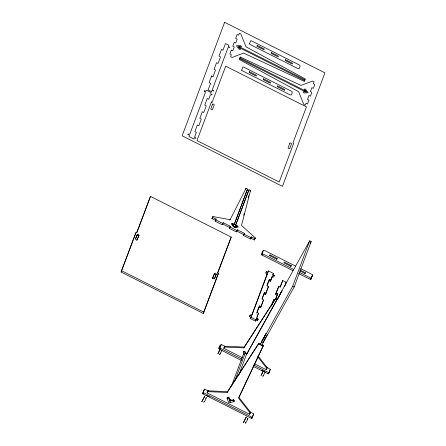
<?xml version="1.0" encoding="UTF-8"?>
<svg xmlns="http://www.w3.org/2000/svg" width="446" height="446" viewBox="0 0 446 446"><rect width="100%" height="100%" fill="white"/><g stroke="black" fill="none" stroke-linecap="round" stroke-linejoin="round"><path stroke-width="0.67" d="M208.689 391.042L204.491 389.09L202.545 393.69L251.745 418.487L253.69 413.888L249.593 411.664M204.374 389.191L203.22 392.279L203.61 392.798L251.957 417.172L252.547 417.144M225.364 346.458L221.171 344.507L219.22 349.101L241.292 360.39M221.054 344.607L219.895 347.696L220.162 348.142L241.983 359.153M295.687 266.156L264.077 250.223C262.811 249.821 260.815 254.426 262.031 255.095L293.022 270.716M263.486 250.245L262.326 253.334L262.594 253.78L293.708 269.479M253.066 366.328L268.42 373.904L270.365 369.305L266.273 367.08M298.597 273.526L310.633 279.553L311.966 275.99M310.968 279.441L312.657 274.753L300.649 268.654M243.767 215.279L244.285 213.266M248.238 197.834L248.756 195.822M245.35 189.561L246.036 188.323L247.519 189.065L234.323 224.338L233.977 224.957L232.277 224.098L233.626 225.899L235.109 226.64L237.16 226.562L235.46 225.704L248.651 190.431L248.996 189.812L250.479 190.559L241.531 225.442L255.341 237.908L254.343 239.965L250.808 238.181L251.499 236.943L255.034 238.721M203.766 402.298C203.839 403.245 206.966 397.074 206.292 397.308M262.884 342.712L267.36 334.528M245.289 423.226C245.361 424.179 248.489 418.002 247.814 418.237M121.078 272.027L135.512 233.436L136.203 232.199L136.944 232.567L150.48 196.385L231.218 237.082L217.681 273.27L218.423 273.638L203.292 313.471L121.078 272.027L136.203 232.199M136.738 232.517L150.48 196.385M135.433 238.866L137.34 234.384A0.925 0.479 29.1 0 1 138.332 234.345A0.925 0.479 29.1 0 1 138.985 235.215L137.284 239.758A0.925 0.479 29.1 0 1 136.292 239.797A0.925 0.479 29.1 0 1 135.64 238.928L137.34 234.384M136.838 240.344L138.985 235.215M251.499 236.943L250.501 239L243.432 235.432L244.425 233.375L237.356 229.813L236.363 231.87L229.289 228.307L230.287 226.25L223.217 222.688L222.22 224.739L215.15 221.177L215.457 220.357L211.922 218.579L212.915 216.522L230.186 219.722M211.922 218.579L212.915 216.522M215.15 221.177L216.143 219.12L212.608 217.341M222.22 224.739L223.217 222.688M229.289 228.307L230.287 226.25M212.48 278.477L213.69 275.232M212.926 277.886L214.621 273.342A0.925 0.479 29.1 0 1 215.613 273.303A0.925 0.479 29.1 0 1 216.265 274.173L214.571 278.711A0.925 0.479 29.1 0 1 213.578 278.756A0.925 0.479 29.1 0 1 212.926 277.886L212.463 278.711M233.977 224.957L247.519 189.065M214.364 278.655L216.265 274.173M217.475 273.214L231.218 237.082M235.46 225.704L248.996 189.812M203.292 313.471L217.732 274.881M236.363 231.87L237.356 229.813M243.432 235.432L244.425 233.375M250.501 239L250.808 238.181M254.343 239.965L255.341 237.908M207.095 392.887L208.092 390.83L227.538 391.644L258.953 343.141L260.436 343.888L260.13 344.702L292.688 286.204L309.675 240.807L311.152 241.548L294.17 286.951L261.607 345.449L261.913 344.635L263.396 345.382L263.09 346.196L238.577 398.178L250.212 413.029L249.52 414.267L207.095 392.887L208.092 390.83M242.63 357.803L223.775 348.298L224.773 346.247L244.218 347.055L275.634 298.558L277.3 299.394M223.775 348.298L224.773 346.247M270.047 254.906L269.741 255.72L276.81 259.288L277.117 258.468L270.047 254.906L269.59 255.731M250.262 315.032L250.161 315.305L251.644 316.047L251.148 317.368L257.364 320.518L258.056 319.28L256.573 318.533L255.391 321.092L250.462 318.606L250.953 317.29L249.476 316.543L250.262 315.032L252.051 314.96L267.606 273.37L266.535 271.536L268.013 272.283L268.509 270.967L273.443 273.454L272.946 274.769L274.429 275.517L274.323 275.79L272.539 275.857L271.848 277.1L273.638 277.027L274.429 275.517M251.845 314.898L266.92 274.613L265.844 272.774M256.617 313.114L258.647 307.69M262.031 298.653L263.608 294.432M266.987 285.395L268.564 281.175M259.561 305.85L258.875 307.088L260.353 307.835L261.044 306.597L259.561 305.85L257.08 312.479L258.563 313.226L256.985 317.446L258.056 319.28M264.523 292.593L263.831 293.83L265.314 294.577L266 293.34L264.523 292.593L262.042 299.221L263.519 299.968L261.044 306.597M269.479 279.335L268.793 280.573L270.27 281.32L270.962 280.082L269.479 279.335L267.003 285.964L268.481 286.711L266 293.34M207.786 391.644L227.231 392.458L227.538 391.644M224.466 347.06L243.912 347.874L244.218 347.055M231.496 386.007L243.405 354.163L243.254 351.671L244.787 351.325L245.35 352.73L247.051 353.583L309.675 240.807M255.391 321.092L256.573 318.533M256.745 317.48L257.872 314.463M260.353 307.835L263.519 299.968M265.314 294.577L267.567 288.551M270.27 281.32L271.625 277.702M270.962 280.082L272.539 275.857M234.975 380.46L244.938 353.817L244.787 351.325M257.364 320.518L258.156 319.007M245.35 352.73L245.501 352.318L246.409 354.603L276.96 299.712M234.111 401.177L233.553 399.772L231.056 400.341L229.578 399.594L229.729 399.187M238.694 375.242L246.56 354.191M247.051 353.583L247.201 353.176M230.465 399.276L229.785 401.088L233.364 400.274L233.704 399.365M231.056 400.341L231.212 399.934M230.348 402.487L228.48 397.81L226.947 398.161L228.809 402.838L233.927 401.679L234.418 400.357M271.09 306.302L273.811 299.64L274.797 300.136M275.277 299.818L277.077 294.996L275.6 294.248L278.767 286.382L280.25 287.129L282.731 280.501L286.181 282.24L285.691 283.556M271.781 305.064L273.811 299.64M275.6 294.248L278.767 286.382M227.231 392.458L258.953 343.141M243.912 347.874L275.634 298.558M280.01 287.163L282.731 280.501M275.74 299.182L277.769 293.758L276.291 293.011M291.26 265.599L290.954 266.413L283.885 262.85L284.191 262.031L291.26 265.599L290.798 266.424M284.554 286.594L285.284 284.648M249.52 414.267L250.518 412.215L238.883 397.364L263.396 345.382M254.415 363.746L266.201 369.684L267.193 367.632L258.056 355.958M250.212 413.029L250.518 412.215M266.201 369.684L267.193 367.632M300.097 270.053L305.398 272.723L305.097 273.543L299.79 270.867M251.862 418.387L253.702 414.061M268.537 373.798L269.462 371.328M263.185 375.426L262.867 376.391L265.192 372.22M220.296 353.042L219.705 354.631L222.024 350.461M203.967 401.807L204.246 401.183M262.939 342.573L263.435 341.569M245.49 422.736L245.763 422.111M220.218 349.547L217.893 353.723L219.583 349.932M263.38 371.306L261.061 375.482L263.112 371.011M229.807 220.346L246.036 188.323M221.389 350.84L221.757 350.166M215.457 220.357L216.143 219.12M250.016 191.384L250.479 190.559M234.323 224.338L232.622 223.479L231.931 224.717L233.28 226.518L234.763 227.259L235.109 226.64M233.28 226.518L233.626 225.899M235.806 225.085L237.506 225.944L236.815 227.181L235.449 227.237M214.621 273.342L213.935 274.585A0.925 0.479 29.1 0 1 214.927 274.546A0.925 0.479 29.1 0 1 215.58 275.411M217.96 274.468L218.423 273.638M261.64 254.571L262.326 253.334M262.031 255.095L262.722 253.852M219.209 348.934L219.895 347.696M219.599 349.452L220.291 348.214M265.744 273.047L266.535 271.536M267.817 272.205L268.509 270.967M266.92 274.613L267.606 273.37M276.659 259.293L277.117 258.468M202.529 393.517L203.22 392.279M202.919 394.041L203.61 392.798M249.476 316.543L250.161 315.305M272.751 274.691L273.443 273.454M250.953 317.29L251.644 316.047M250.462 318.606L251.148 317.368M267.79 287.949L268.481 286.711M258.1 314.051L258.563 313.226M277.077 294.996L277.769 293.758M285.724 283.065L286.181 282.24M310.148 243.36L311.152 241.548M264.712 339.278L265.353 338.129M304.941 273.549L305.398 272.723M310.371 279.464L311.063 278.226L311.659 278.198M312.122 276.353L312.813 275.115M267.94 373.826L268.631 372.583L269.228 372.561M270.382 369.472L269.618 370.448M251.265 418.409L251.957 417.172M205.701 398.3L206.03 397.732M247.223 419.229L247.552 418.66M220.363 345.845L220.96 345.823M203.683 390.428L204.017 390.317M219.354 345.929C220.38 344.652 218.261 349.965 218.546 348.142M243.154 351.944L244.687 351.599M243.405 354.163L244.938 353.817M232.622 223.479L231.357 223.53L234.128 227.215L238.337 227.047L237.506 225.944M209.414 396.812L209.035 396.711M305.025 79.806L238.471 46.256L238.164 47.075L304.724 80.626M239.942 57.868L306.502 91.419L306.196 92.238L239.636 58.688M247.173 189.689L248.651 190.431M215.842 219.939L222.911 223.502M229.98 227.064L237.049 230.632M244.124 234.195L251.193 237.757M222.526 223.925L229.595 227.488M236.67 231.05L243.739 234.618M299.288 272.289L311.063 278.226M292.688 286.204L294.17 286.951M275.327 299.377L276.81 300.119M121.769 270.789L203.984 312.233M258.647 343.961L263.09 346.196M253.757 365.084L268.631 372.583M264.93 371.897L261.93 370.375M206.158 395.262L208.46 396.422M257.749 356.778L266.886 368.446M233.364 400.274L233.927 401.679M228.82 396.901L229.506 398.613M229.578 399.594L228.67 397.314L227.137 397.659L227.599 398.83M136.721 235.521A0.925 0.479 29.1 0 1 137.747 235.644A0.925 0.479 29.1 0 1 138.293 236.452M201.848 401.718L204.759 396.098L201.848 401.718M243.371 422.646L246.276 417.027L243.371 422.646M261.373 342.06L266.033 333.575L261.373 342.06M277.34 299.383L282 290.898L277.34 299.383M241.693 70.122L242.083 70.641L290.43 95.009C291.584 95.617 292.905 91.909 291.784 91.38L243.444 67.011L242.847 67.034L241.693 70.122M249.498 43.859L249.888 44.377L298.229 68.745C299.389 69.353 300.71 65.646 299.589 65.116L251.249 40.748L250.652 40.77L249.498 43.859M224.617 22.3L182.158 135.801L282.463 186.367L324.922 72.86L224.617 22.3M188.039 134.185L187.939 134.452L189.416 135.199L188.926 136.515L193.859 139.001L194.35 137.686L195.833 138.433L194.757 136.599L196.34 132.373L194.857 131.631L197.338 125.003L198.821 125.744L201.297 119.115L199.819 118.374L202.3 111.745L203.777 112.487L206.258 105.858L204.775 105.117L207.256 98.488L208.739 99.235L210.317 95.009L212.207 94.663L210.724 93.922L211.214 92.606L206.286 90.114L205.79 91.436L204.313 90.689L204.207 90.962L205.383 92.523L189.829 134.112L188.039 134.185M211.582 75.954L209.102 82.582L210.584 83.324L208.104 89.953L211.555 91.698L212.051 90.376L213.528 91.123L213.628 90.85L212.458 89.289L228.012 47.7L229.902 47.36L228.419 46.613L228.915 45.297L225.459 43.557L222.983 50.186L221.5 49.439L219.019 56.068L220.502 56.809L218.022 63.438L216.544 62.696L214.063 69.325L215.541 70.067L213.065 76.695L211.582 75.954M211.421 101.989L196.981 140.579L279.202 182.024L293.635 143.434L292.899 143.06L306.435 106.873L225.698 66.175L212.162 102.363L211.421 101.989M231.318 50.097L229.857 54.005L231.34 54.752L230.61 56.703L232.087 57.45L243.683 53.096L304.417 81.44L305.332 78.992L246.03 46.83L240.851 34.019L239.374 33.277L238.643 35.228L237.16 34.481L235.7 38.384L237.183 39.131L235.722 43.033L234.239 42.292L232.779 46.194L234.261 46.941L232.801 50.844L231.318 50.097M212.552 104.18L210.858 108.718A0.925 0.479 29.1 0 0 211.51 109.588A0.925 0.479 29.1 0 0 212.502 109.549L214.197 105.005A0.925 0.479 29.1 0 0 213.545 104.141A0.925 0.479 29.1 0 0 212.552 104.18M239.457 46.752L239.151 47.571L240.5 49.367L239.24 49.417L236.469 45.732L240.678 45.564L241.509 46.674L239.457 46.752M240.249 57.055L239.329 59.502L298.636 91.664L303.815 104.475L305.293 105.223L306.023 103.266L307.506 104.013L308.966 100.11L307.484 99.363L308.944 95.461L310.427 96.202L311.888 92.3L310.405 91.553L311.865 87.65L313.343 88.397L314.804 84.489L313.326 83.748L314.056 81.791L312.579 81.049L300.983 85.398L240.249 57.055M257.214 45.425L256.907 46.245L263.982 49.807L264.288 48.993L257.214 45.425M249.409 71.689L249.108 72.508L256.177 76.071L256.483 75.257L249.409 71.689M271.358 52.556L271.051 53.375L278.12 56.937L278.427 56.118L271.358 52.556M263.553 78.819L263.246 79.639L270.315 83.201L270.622 82.382L263.553 78.819M285.496 59.686L285.195 60.5L292.264 64.068L292.57 63.248L285.496 59.686M277.696 85.95L277.39 86.764L284.459 90.332L284.765 89.512L277.696 85.95M305.516 90.923L305.209 91.742L303.157 91.826L303.988 92.93L308.197 92.762L305.426 89.077L304.166 89.128L305.516 90.923M289.839 143.138L288.138 147.676A0.925 0.479 29.1 0 0 288.791 148.546A0.925 0.479 29.1 0 0 289.783 148.507L291.483 143.963A0.925 0.479 29.1 0 0 290.831 143.099A0.925 0.479 29.1 0 0 289.839 143.138"/></g></svg>
